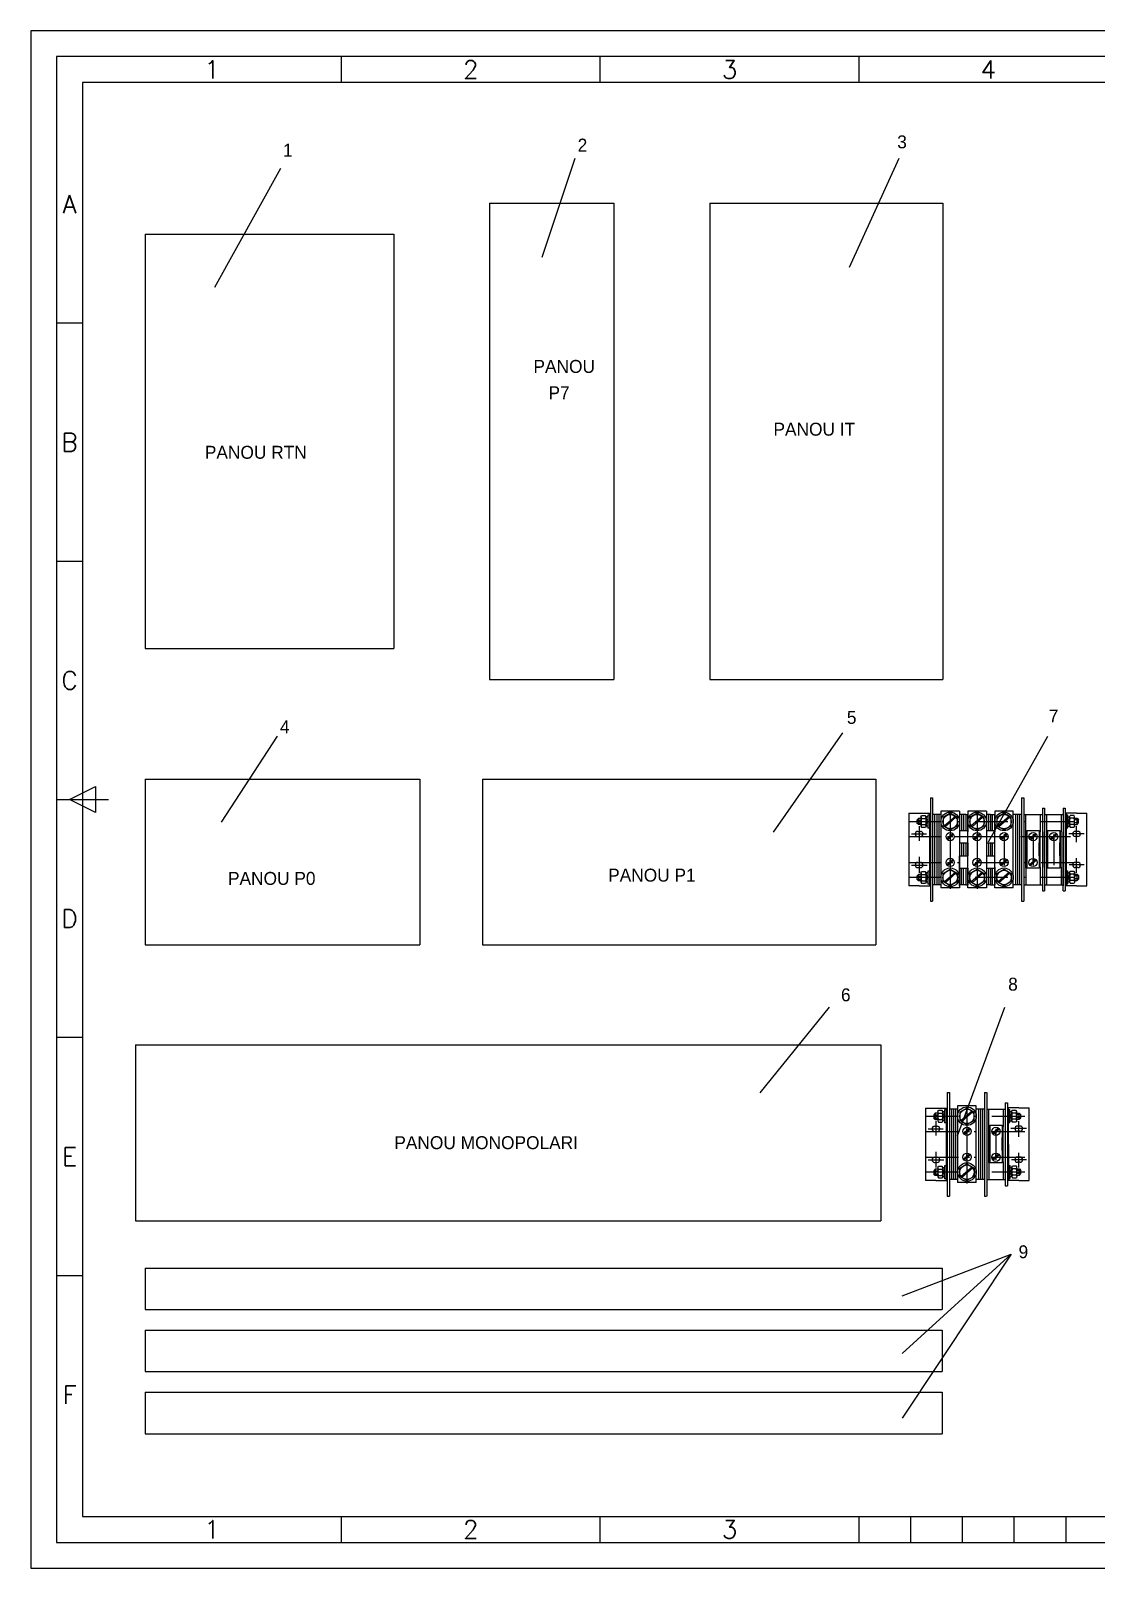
# Model space of a CAD drawing. Header units: millimetres. Extents: x 24 to 444, y 8 to 305.
# Drawn here: x 24.1 to 229.9, y 7.7 to 304.7 of the extents above; entities that cross this region are included whole.
import ezdxf
from ezdxf.enums import TextEntityAlignment as Align

# ---------------------------------------------------------------- set-up
doc = ezdxf.new("R2010")
doc.units = ezdxf.units.MM
doc.linetypes.add('DASHDOT2', pattern=[12.7, 6.35, -3.175, 0, -3.175])
doc.styles.add('ISO', font='SIMPLEX.shx')
doc.styles.add('ISOCP', font='SIMPLEX.SHX')

# ---------------------------------------------------------------- blocks, each defined once
blk = doc.blocks.new('a3')
at = {"color": 70}
for p, q in [((-360, 287), (-360, 292)), ((-310, 287), (-310, 292)), ((-260, 287), (-260, 292)), ((-410, 240.5), (-415, 240.5)), ((-410, 194.5), (-415, 194.5)), ((-415, 148.5), (-405, 148.5)), ((-412.5, 148.5), (-407.5, 151)), ((-407.5, 146), (-412.5, 148.5)), ((-407.5, 151), (-407.5, 146)), ((-410, 102.5), (-415, 102.5)), ((-410, 56.5), (-415, 56.5)), ((-360, 5), (-360, 10)), ((-310, 5), (-310, 10)), ((-260, 5), (-260, 10)), ((-250, 5), (-250, 10)), ((-240, 5), (-240, 10)), ((-230, 5), (-230, 10)), ((-220, 5), (-220, 10)), ((-260, 5), (-160, 5))]:
    blk.add_line(p, q, dxfattribs=at)
at = {"color": 240}
for points in [[(0, 297), (-420, 297), (-420, 0), (0, 0)], [(-5, 292), (-415, 292), (-415, 5), (-5, 5)]]:
    blk.add_lwpolyline(points, close=True, dxfattribs=at)
at = {"color": 70}
blk.add_lwpolyline([(-10, 287), (-410, 287), (-410, 10), (-10, 10)], close=True, dxfattribs=at)
at = {"color": 50}
for s, style, p in [('1', 'ISOCP', (-385, 289.5)), ('2', 'ISO', (-335, 289.5)), ('3', 'ISO', (-285, 289.5)), ('4', 'ISO', (-235, 289.5)), ('A', 'ISO', (-412.5, 263.5)), ('B', 'ISO', (-412.5, 217.5)), ('C', 'ISO', (-412.5, 171.5)), ('D', 'ISO', (-412.5, 125.5)), ('E', 'ISO', (-412.5, 79.5)), ('F', 'ISO', (-412.5, 33.5)), ('1', 'ISOCP', (-385, 7.5)), ('2', 'ISO', (-335, 7.5)), ('3', 'ISO', (-285, 7.5))]:
    blk.add_text(s, height=3.5, dxfattribs=dict(at, style=style)).set_placement(p, align=Align.MIDDLE)

msp = doc.modelspace()

# ---------------------------------------------------------------- linework, layer by layer
at = {"color": 1}
for p, q in [((122.87, 260.92), (129.25, 280.06)), ((182.26, 259), (191.84, 280.06)), ((59.64, 255.17), (72.42, 278.14)), ((60.92, 151.81), (71.78, 168.4)), ((167.57, 149.89), (180.98, 169.04)), ((209.11, 147.98), (220.58, 168.4)), ((197.91, 156.51), (197.91, 136.51)), ((197.91, 156.51), (198.31, 156.51)), ((198.31, 156.51), (198.31, 136.51)), ((215.51, 156.51), (215.51, 136.51)), ((215.51, 156.51), (215.91, 156.51)), ((215.92, 156.51), (215.92, 136.51)), ((219.52, 154.51), (219.52, 138.51)), ((219.52, 154.51), (219.93, 154.51)), ((219.93, 154.51), (219.93, 138.51)), ((223.53, 154.51), (223.53, 149.91)), ((223.53, 154.51), (223.93, 154.51)), ((223.93, 154.51), (223.93, 138.51)), ((193.71, 153.52), (193.71, 139.52)), ((193.71, 153.52), (197.91, 153.52)), ((195.6, 152.52), (195.3, 152.22)), ((195.3, 152.22), (195.3, 151.62)), ((195.3, 152.22), (196.07, 152.22)), ((195.6, 151.32), (195.3, 151.62)), ((195.3, 151.62), (196.07, 151.62)), ((196.07, 152.52), (195.6, 152.52)), ((195.6, 152.52), (195.6, 151.32)), ((196.07, 152.81), (196.19, 153.02)), ((196.07, 152.81), (196.07, 151.02)), ((196.95, 153.02), (196.19, 153.02)), ((196.19, 152.52), (196.95, 152.52)), ((197.07, 152.81), (196.95, 153.02)), ((197.07, 152.81), (197.07, 151.03)), ((197.07, 152.81), (197.07, 151.02)), ((197.39, 152.81), (197.07, 152.81)), ((197.07, 152.05), (197.39, 152.37)), ((197.07, 151.49), (197.39, 151.81)), ((197.39, 153.17), (197.39, 150.67)), ((197.71, 153.17), (197.39, 153.17)), ((197.39, 152.81), (197.39, 151.03)), ((197.71, 153.52), (197.71, 139.52)), ((197.71, 153.17), (197.71, 150.67)), ((197.91, 153.52), (197.91, 139.52)), ((198.71, 153.31), (198.31, 153.31)), ((198.71, 153.31), (198.71, 139.71)), ((199.11, 153.31), (198.71, 153.31)), ((199.11, 153.31), (199.11, 139.71)), ((199.51, 153.31), (199.11, 153.31)), ((199.51, 153.31), (199.51, 139.71)), ((199.91, 153.31), (199.51, 153.31)), ((203.51, 153.91), (199.91, 153.91)), ((199.91, 153.91), (199.91, 147.71)), ((199.91, 153.51), (199.91, 139.51)), ((202.71, 152.9), (200.59, 151.08)), ((202.82, 152.77), (200.74, 150.91)), ((201.71, 153.75), (201.71, 138.95)), ((203.51, 153.91), (203.51, 139.11)), ((203.51, 153.51), (203.51, 147.71)), ((204.71, 153.31), (203.51, 153.31)), ((203.91, 153.31), (203.91, 150.22)), ((204.31, 153.31), (204.31, 150.22)), ((204.71, 153.31), (205.11, 153.31)), ((204.71, 153.31), (204.71, 150.22)), ((208.71, 153.91), (205.11, 153.91)), ((205.11, 153.91), (205.11, 149.91)), ((205.11, 153.31), (205.11, 150.22)), ((205.11, 149.91), (205.11, 153.31)), ((207.91, 152.9), (205.79, 151.08)), ((208.02, 152.77), (205.94, 150.91)), ((206.91, 153.75), (206.91, 138.95)), ((208.71, 153.91), (208.71, 139.11)), ((209.51, 153.31), (208.71, 153.31)), ((209.11, 153.31), (209.11, 150.22)), ((209.51, 153.31), (209.51, 150.22)), ((209.51, 153.31), (210.31, 153.31)), ((209.91, 150.22), (209.91, 153.31)), ((213.91, 153.91), (210.31, 153.91)), ((210.31, 153.91), (210.31, 149.91)), ((210.31, 149.91), (210.31, 153.31)), ((213.11, 152.9), (210.99, 151.08)), ((213.22, 152.77), (211.14, 150.91)), ((213.91, 139.11), (213.91, 153.91)), ((215.51, 153.31), (213.91, 153.31)), ((214.31, 153.31), (214.31, 139.71)), ((214.71, 153.31), (214.71, 139.71)), ((215.11, 153.31), (215.11, 139.71)), ((215.11, 153.31), (215.11, 139.71)), ((215.51, 153.31), (215.51, 139.71)), ((215.92, 153.31), (219.52, 153.31)), ((216.32, 150.21), (216.32, 153.31)), ((219.12, 153.31), (219.12, 149.91)), ((219.52, 153.31), (219.52, 139.71)), ((219.93, 153.31), (223.53, 153.31)), ((219.93, 153.31), (219.93, 149.91)), ((220.33, 153.31), (220.33, 139.71)), ((223.13, 153.31), (223.13, 149.91)), ((223.53, 153.31), (223.53, 139.71)), ((224.11, 153.53), (223.93, 153.53)), ((226.13, 153.53), (224.11, 153.53)), ((224.11, 153.53), (224.12, 139.53)), ((224.11, 153.53), (224.12, 139.53)), ((224.11, 153.2), (224.43, 153.2)), ((224.43, 150.7), (224.43, 153.2)), ((224.43, 152.84), (224.75, 152.84)), ((224.43, 151.06), (224.43, 152.84)), ((224.75, 152.38), (224.43, 152.06)), ((224.75, 151.82), (224.43, 151.5)), ((224.75, 152.85), (224.87, 153.06)), ((224.75, 151.05), (224.75, 152.85)), ((224.75, 151.06), (224.75, 152.84)), ((225.64, 153.06), (224.87, 153.06)), ((225.64, 152.55), (224.87, 152.55)), ((225.75, 152.85), (225.64, 153.06)), ((225.75, 151.05), (225.75, 152.85)), ((225.75, 152.55), (226.23, 152.55)), ((226.53, 152.25), (225.75, 152.25)), ((226.53, 151.65), (225.75, 151.65)), ((226.13, 153.53), (228.13, 153.53)), ((226.23, 152.55), (226.53, 152.25)), ((226.23, 151.35), (226.23, 152.55)), ((226.23, 151.35), (226.53, 151.65)), ((226.53, 151.65), (226.53, 152.25)), ((228.13, 139.53), (228.13, 153.53)), ((194.22, 149.52), (197.14, 149.52)), ((195.46, 150.02), (195.96, 150.02)), ((195.46, 149.02), (195.96, 149.02)), ((196.07, 151.32), (195.6, 151.32)), ((195.71, 151.03), (195.71, 148.18)), ((196.07, 151.02), (196.19, 150.81)), ((196.19, 151.32), (196.95, 151.32)), ((196.19, 150.81), (196.95, 150.81)), ((197.07, 151.02), (196.95, 150.81)), ((197.39, 151.03), (197.07, 151.03)), ((197.71, 150.67), (197.39, 150.67)), ((202.25, 149.6), (201.05, 148.57)), ((202.37, 149.46), (201.19, 148.41)), ((201.21, 149.01), (202.21, 149.01)), ((201.71, 148.51), (201.71, 149.51)), ((203.55, 150.22), (204.71, 150.22)), ((204.71, 150.22), (205.11, 150.22)), ((205.11, 143.11), (205.11, 149.91)), ((207.45, 149.6), (206.25, 148.57)), ((207.57, 149.46), (206.39, 148.41)), ((206.91, 148.51), (206.91, 149.51)), ((208.75, 150.22), (209.91, 150.22)), ((209.91, 150.22), (210.31, 150.22)), ((210.31, 143.11), (210.31, 149.91)), ((212.65, 149.6), (211.45, 148.57)), ((212.77, 149.46), (211.59, 148.41)), ((212.11, 149.51), (212.11, 143.51)), ((212.11, 148.21), (212.11, 149.21)), ((216.31, 142.91), (216.31, 150.21)), ((216.51, 150.21), (216.51, 142.91)), ((216.51, 150.21), (218.91, 150.21)), ((218.26, 149.6), (217.06, 148.57)), ((218.38, 149.46), (217.2, 148.41)), ((217.72, 149.51), (217.72, 143.51)), ((217.72, 148.21), (217.72, 149.21)), ((218.91, 150.21), (218.91, 142.91)), ((219.12, 143.11), (219.12, 149.91)), ((219.93, 143.11), (219.93, 149.91)), ((220.52, 150.21), (222.92, 150.21)), ((220.52, 150.21), (220.52, 142.91)), ((222.26, 149.6), (221.07, 148.57)), ((222.39, 149.46), (221.21, 148.41)), ((221.73, 149.51), (221.73, 143.51)), ((221.73, 148.21), (221.73, 149.21)), ((222.92, 150.21), (222.92, 142.91)), ((223.13, 143.11), (223.13, 149.91)), ((223.53, 143.11), (223.53, 149.91)), ((224.11, 150.7), (224.43, 150.7)), ((224.43, 151.06), (224.75, 151.06)), ((227.61, 149.53), (224.6, 149.53)), ((224.75, 151.05), (224.87, 150.85)), ((225.64, 151.35), (224.87, 151.35)), ((224.87, 150.85), (225.64, 150.85)), ((225.75, 151.05), (225.64, 150.85)), ((225.76, 151.35), (226.23, 151.35)), ((226.38, 150.03), (225.88, 150.03)), ((226.38, 149.03), (225.88, 149.03)), ((226.13, 147.96), (226.13, 151)), ((199.91, 147.71), (199.91, 145.31)), ((203.51, 147.82), (205.11, 147.82)), ((203.51, 147.71), (203.51, 145.31)), ((203.91, 147.82), (203.91, 147.71)), ((203.91, 147.71), (203.91, 145.31)), ((204.31, 147.82), (204.31, 147.71)), ((204.31, 147.71), (204.31, 145.31)), ((204.71, 147.82), (204.71, 145.31)), ((205.11, 147.82), (205.11, 145.31)), ((208.71, 147.82), (210.31, 147.82)), ((209.11, 147.82), (209.11, 145.31)), ((209.51, 147.82), (209.51, 145.31)), ((209.91, 145.31), (209.91, 147.82)), ((209.91, 145.31), (209.91, 147.71)), ((218.91, 145.28), (218.91, 147.8)), ((222.92, 145.28), (222.92, 147.8)), ((194.23, 143.52), (197.24, 143.52)), ((195.46, 144.02), (195.96, 144.02)), ((195.46, 143.02), (195.96, 143.02)), ((195.71, 145.08), (195.71, 142.04)), ((199.91, 145.31), (199.91, 139.11)), ((202.25, 144.6), (201.05, 143.58)), ((202.37, 144.46), (201.19, 143.42)), ((201.21, 144.02), (202.21, 144.02)), ((201.71, 143.52), (201.71, 144.52)), ((203.51, 139.51), (203.51, 145.31)), ((203.51, 145.31), (205.11, 145.31)), ((203.51, 142.91), (204.71, 142.91)), ((203.91, 139.71), (203.91, 142.91)), ((204.31, 139.71), (204.31, 142.91)), ((204.71, 142.91), (204.71, 139.71)), ((204.71, 142.91), (205.11, 142.91)), ((205.11, 139.11), (205.11, 143.11)), ((205.11, 142.91), (205.11, 139.71)), ((207.45, 144.6), (206.25, 143.58)), ((207.57, 144.46), (206.39, 143.42)), ((206.91, 143.52), (206.91, 144.52)), ((208.71, 145.31), (210.31, 145.31)), ((208.71, 142.91), (209.91, 142.91)), ((209.11, 142.91), (209.11, 139.71)), ((209.51, 142.91), (209.51, 139.71)), ((209.91, 139.71), (209.91, 142.91)), ((209.91, 142.91), (210.31, 142.91)), ((210.31, 139.11), (210.31, 143.11)), ((210.31, 143.11), (210.31, 139.71)), ((212.65, 144.6), (211.45, 143.57)), ((212.77, 144.46), (211.59, 143.41)), ((212.11, 143.81), (212.11, 144.81)), ((215.11, 145.31), (215.11, 139.71)), ((216.32, 142.91), (216.32, 139.71)), ((218.91, 142.91), (216.51, 142.91)), ((218.25, 144.6), (217.05, 143.58)), ((218.37, 144.46), (217.19, 143.41)), ((217.72, 143.81), (217.72, 144.81)), ((219.12, 143.11), (219.12, 139.71)), ((219.12, 143.11), (219.12, 143.11)), ((219.93, 143.11), (219.93, 139.71)), ((222.92, 142.91), (220.52, 142.91)), ((223.13, 143.11), (223.13, 139.71)), ((223.53, 143.11), (223.53, 139.51)), ((223.53, 138.51), (223.53, 143.11)), ((227.62, 143.53), (224.7, 143.53)), ((226.38, 144.03), (225.88, 144.03)), ((226.38, 143.03), (225.88, 143.03)), ((226.13, 142.01), (226.13, 144.86)), ((195.6, 141.7), (195.3, 141.4)), ((195.3, 141.4), (196.07, 141.4)), ((195.3, 141.4), (195.3, 140.8)), ((195.6, 140.5), (195.3, 140.8)), ((195.3, 140.8), (196.07, 140.8)), ((195.6, 141.7), (195.6, 140.5)), ((196.07, 141.7), (195.6, 141.7)), ((196.07, 140.5), (195.6, 140.5)), ((196.07, 142), (196.19, 142.21)), ((196.07, 142), (196.07, 140.2)), ((196.07, 140.2), (196.19, 140)), ((196.95, 142.21), (196.19, 142.21)), ((196.19, 141.7), (196.95, 141.7)), ((196.19, 140.5), (196.95, 140.5)), ((196.19, 140), (196.95, 140)), ((197.07, 142), (196.95, 142.21)), ((197.07, 140.2), (196.95, 140)), ((197.07, 142), (197.07, 140.2)), ((197.07, 141.99), (197.07, 140.22)), ((197.39, 141.99), (197.07, 141.99)), ((197.07, 141.24), (197.39, 141.56)), ((197.07, 140.67), (197.39, 140.99)), ((197.39, 140.22), (197.07, 140.22)), ((197.39, 142.35), (197.39, 139.85)), ((197.71, 142.35), (197.39, 142.35)), ((197.39, 141.99), (197.39, 140.22)), ((197.71, 139.85), (197.39, 139.85)), ((198.71, 139.71), (198.31, 139.71)), ((199.11, 139.71), (198.71, 139.71)), ((199.51, 139.71), (199.11, 139.71)), ((199.91, 139.71), (199.51, 139.71)), ((202.71, 142.1), (200.59, 140.28)), ((202.82, 141.97), (200.74, 140.11)), ((203.91, 139.71), (203.51, 139.71)), ((204.31, 139.71), (203.91, 139.71)), ((204.71, 139.71), (204.31, 139.71)), ((204.71, 139.71), (205.11, 139.71)), ((207.91, 142.1), (205.79, 140.28)), ((208.02, 141.97), (205.94, 140.11)), ((209.51, 139.71), (208.71, 139.71)), ((209.51, 139.71), (209.91, 139.71)), ((209.91, 139.71), (210.31, 139.71)), ((213.11, 142.1), (210.99, 140.28)), ((213.22, 141.97), (211.14, 140.11)), ((215.51, 139.71), (213.91, 139.71)), ((215.92, 139.71), (219.52, 139.71)), ((219.93, 139.71), (223.53, 139.71)), ((224.14, 142.41), (224.46, 142.41)), ((224.14, 139.91), (224.46, 139.91)), ((224.46, 139.91), (224.46, 142.41)), ((224.46, 142.04), (224.78, 142.04)), ((224.46, 140.27), (224.46, 142.04)), ((224.78, 141.59), (224.46, 141.27)), ((224.78, 141.02), (224.46, 140.7)), ((224.46, 140.27), (224.78, 140.27)), ((224.78, 142.06), (224.89, 142.26)), ((224.78, 140.26), (224.78, 142.06)), ((224.78, 140.27), (224.78, 142.04)), ((224.78, 140.26), (224.89, 140.05)), ((225.66, 142.26), (224.89, 142.26)), ((225.66, 141.76), (224.89, 141.76)), ((225.66, 140.56), (224.89, 140.56)), ((224.89, 140.05), (225.66, 140.05)), ((225.78, 142.06), (225.66, 142.26)), ((225.78, 140.26), (225.66, 140.05)), ((225.78, 140.26), (225.78, 142.06)), ((225.78, 141.76), (226.25, 141.76)), ((226.55, 141.46), (225.78, 141.46)), ((226.55, 140.86), (225.78, 140.86)), ((225.78, 140.56), (226.25, 140.56)), ((226.25, 141.76), (226.55, 141.46)), ((226.25, 140.56), (226.25, 141.76)), ((226.25, 140.56), (226.55, 140.86)), ((226.55, 140.86), (226.55, 141.46)), ((195.71, 139.52), (193.71, 139.52)), ((195.71, 139.52), (197.91, 139.52)), ((203.51, 139.11), (199.91, 139.11)), ((208.71, 139.11), (205.11, 139.11)), ((213.91, 139.11), (210.31, 139.11)), ((219.52, 138.51), (219.93, 138.51)), ((223.53, 138.51), (223.93, 138.51)), ((224.12, 139.53), (223.93, 139.53)), ((226.13, 139.53), (224.12, 139.53)), ((226.13, 139.53), (228.13, 139.53)), ((197.91, 136.51), (198.31, 136.51)), ((215.51, 136.51), (215.91, 136.51)), ((165.02, 99.49), (178.43, 116.08)), ((203.15, 91.19), (212.28, 116.08)), ((201.15, 99.58), (201.15, 79.58)), ((201.15, 99.58), (201.55, 99.58)), ((201.55, 99.58), (201.55, 79.58)), ((208.35, 99.58), (208.35, 79.58)), ((208.35, 99.58), (208.75, 99.58)), ((208.76, 99.58), (208.76, 79.58)), ((196.95, 96.58), (196.95, 82.58)), ((196.95, 96.58), (201.15, 96.58)), ((198.83, 95.59), (198.53, 95.29)), ((198.53, 95.29), (199.31, 95.29)), ((198.53, 95.29), (198.53, 94.69)), ((198.83, 95.59), (198.83, 94.39)), ((199.31, 95.59), (198.83, 95.59)), ((199.31, 95.88), (199.43, 96.09)), ((199.31, 95.88), (199.31, 94.08)), ((200.19, 96.09), (199.43, 96.09)), ((199.43, 95.58), (200.19, 95.58)), ((200.31, 95.88), (200.19, 96.09)), ((200.31, 95.88), (200.31, 94.08)), ((200.31, 95.87), (200.31, 94.1)), ((200.63, 95.87), (200.31, 95.87)), ((200.31, 95.12), (200.63, 95.44)), ((200.63, 96.24), (200.63, 93.74)), ((200.95, 96.24), (200.63, 96.24)), ((200.63, 95.87), (200.63, 94.1)), ((200.95, 96.58), (200.95, 82.58)), ((200.95, 96.24), (200.95, 93.74)), ((201.15, 96.58), (201.15, 82.58)), ((201.95, 96.38), (201.55, 96.38)), ((201.95, 96.38), (201.95, 82.78)), ((202.35, 96.38), (201.95, 96.38)), ((202.35, 96.38), (202.35, 82.78)), ((202.75, 96.38), (202.35, 96.38)), ((202.75, 96.38), (202.75, 82.78)), ((203.15, 96.38), (202.75, 96.38)), ((203.15, 96.98), (203.15, 90.78)), ((206.75, 96.98), (203.15, 96.98)), ((203.15, 96.58), (203.15, 82.58)), ((205.94, 95.97), (203.82, 94.15)), ((206.06, 95.84), (203.97, 93.98)), ((204.95, 96.82), (204.95, 82.02)), ((206.75, 82.18), (206.75, 96.98)), ((208.35, 96.38), (206.75, 96.38)), ((207.15, 96.38), (207.15, 82.78)), ((207.55, 96.38), (207.55, 82.78)), ((207.95, 96.38), (207.95, 82.78)), ((207.95, 96.38), (207.95, 82.78)), ((208.35, 96.38), (208.35, 82.78)), ((208.76, 96.38), (212.36, 96.38)), ((209.16, 93.28), (209.16, 96.38)), ((211.96, 96.38), (211.96, 92.98)), ((212.36, 97.58), (212.36, 81.58)), ((212.36, 97.58), (212.76, 97.58)), ((212.36, 96.38), (212.36, 82.78)), ((212.76, 97.58), (212.76, 81.58)), ((212.94, 96.6), (212.76, 96.6)), ((212.94, 96.6), (212.95, 82.6)), ((212.94, 96.6), (212.95, 82.6)), ((214.96, 96.6), (212.94, 96.6)), ((212.94, 96.27), (213.26, 96.27)), ((213.26, 93.77), (213.26, 96.27)), ((213.26, 94.13), (213.26, 95.91)), ((213.26, 95.91), (213.58, 95.91)), ((213.58, 95.45), (213.26, 95.13)), ((213.58, 95.92), (213.7, 96.13)), ((213.58, 94.12), (213.58, 95.92)), ((213.58, 94.13), (213.58, 95.91)), ((214.46, 96.13), (213.7, 96.13)), ((214.46, 95.62), (213.7, 95.62)), ((214.58, 95.92), (214.46, 96.13)), ((214.58, 94.12), (214.58, 95.92)), ((214.58, 95.62), (215.06, 95.62)), ((215.36, 95.32), (214.58, 95.32)), ((214.96, 96.6), (216.96, 96.6)), ((215.06, 94.42), (215.06, 95.62)), ((215.06, 95.62), (215.36, 95.32)), ((215.36, 94.72), (215.36, 95.32)), ((216.96, 82.6), (216.96, 96.6)), ((197.45, 92.58), (200.38, 92.58)), ((198.53, 94.69), (199.31, 94.69)), ((198.83, 94.39), (198.53, 94.69)), ((198.7, 93.08), (199.2, 93.08)), ((198.7, 92.08), (199.2, 92.08)), ((199.31, 94.39), (198.83, 94.39)), ((198.95, 94.1), (198.95, 91.25)), ((199.31, 94.08), (199.43, 93.88)), ((199.43, 94.38), (200.19, 94.38)), ((199.43, 93.88), (200.19, 93.88)), ((200.31, 94.08), (200.19, 93.88)), ((200.31, 94.55), (200.63, 94.87)), ((200.63, 94.1), (200.31, 94.1)), ((200.95, 93.74), (200.63, 93.74)), ((205.49, 92.67), (204.29, 91.64)), ((205.61, 92.53), (204.43, 91.48)), ((204.45, 92.08), (205.45, 92.08)), ((204.95, 91.58), (204.95, 92.58)), ((209.15, 85.98), (209.15, 93.28)), ((209.35, 93.28), (209.35, 85.98)), ((209.35, 93.28), (211.75, 93.28)), ((211.09, 92.67), (209.89, 91.64)), ((211.22, 92.53), (210.03, 91.48)), ((210.56, 92.58), (210.56, 86.58)), ((210.56, 91.28), (210.56, 92.28)), ((211.75, 93.28), (211.75, 85.98)), ((211.96, 86.18), (211.96, 92.98)), ((212.94, 93.77), (213.26, 93.77)), ((213.58, 94.89), (213.26, 94.57)), ((213.26, 94.13), (213.58, 94.13)), ((216.43, 92.6), (213.43, 92.6)), ((213.58, 94.12), (213.7, 93.92)), ((214.46, 94.42), (213.7, 94.42)), ((213.7, 93.92), (214.46, 93.92)), ((214.58, 94.12), (214.46, 93.92)), ((215.36, 94.72), (214.58, 94.72)), ((214.58, 94.42), (215.06, 94.42)), ((215.21, 93.1), (214.71, 93.1)), ((215.21, 92.1), (214.71, 92.1)), ((214.96, 91.03), (214.96, 94.07)), ((215.06, 94.42), (215.36, 94.72)), ((203.15, 90.78), (203.15, 88.38)), ((211.75, 88.35), (211.75, 90.87)), ((197.47, 86.58), (200.47, 86.58)), ((198.7, 87.08), (199.2, 87.08)), ((198.95, 88.15), (198.95, 85.11)), ((203.15, 88.38), (203.15, 82.18)), ((205.48, 87.67), (204.28, 86.65)), ((205.6, 87.53), (204.42, 86.49)), ((204.45, 87.09), (205.45, 87.09)), ((204.95, 86.59), (204.95, 87.59)), ((207.95, 88.38), (207.95, 82.78)), ((211.09, 87.67), (209.89, 86.64)), ((211.21, 87.53), (210.03, 86.48)), ((210.56, 86.88), (210.56, 87.88)), ((211.96, 86.18), (211.96, 82.78)), ((211.96, 86.18), (211.96, 86.18)), ((216.45, 86.6), (213.53, 86.6)), ((215.21, 87.1), (214.71, 87.1)), ((214.96, 85.08), (214.96, 87.93)), ((198.83, 84.77), (198.53, 84.47)), ((198.53, 84.47), (199.31, 84.47)), ((198.53, 84.47), (198.53, 83.87)), ((198.53, 83.87), (199.31, 83.87)), ((198.83, 83.57), (198.53, 83.87)), ((198.7, 86.08), (199.2, 86.08)), ((198.83, 84.77), (198.83, 83.57)), ((199.31, 84.77), (198.83, 84.77)), ((199.31, 83.57), (198.83, 83.57)), ((199.31, 85.07), (199.43, 85.27)), ((199.31, 85.07), (199.31, 83.27)), ((199.31, 83.27), (199.43, 83.07)), ((200.19, 85.27), (199.43, 85.27)), ((199.43, 84.77), (200.19, 84.77)), ((199.43, 83.57), (200.19, 83.57)), ((200.31, 85.07), (200.19, 85.27)), ((200.31, 83.27), (200.19, 83.07)), ((200.31, 85.07), (200.31, 83.27)), ((200.31, 85.06), (200.31, 83.28)), ((200.63, 85.06), (200.31, 85.06)), ((200.31, 84.31), (200.63, 84.63)), ((200.31, 83.74), (200.63, 84.06)), ((200.63, 83.28), (200.31, 83.28)), ((200.63, 85.42), (200.63, 82.92)), ((200.95, 85.42), (200.63, 85.42)), ((200.63, 85.06), (200.63, 83.28)), ((205.94, 85.17), (203.82, 83.35)), ((206.06, 85.04), (203.97, 83.18)), ((209.16, 85.98), (209.16, 82.78)), ((211.75, 85.98), (209.35, 85.98)), ((212.96, 85.48), (213.28, 85.48)), ((213.28, 82.98), (213.28, 85.48)), ((213.28, 83.34), (213.28, 85.11)), ((213.28, 85.11), (213.6, 85.11)), ((213.6, 84.66), (213.28, 84.34)), ((213.6, 84.09), (213.28, 83.77)), ((213.28, 83.34), (213.6, 83.34)), ((213.6, 85.13), (213.72, 85.33)), ((213.6, 83.33), (213.6, 85.13)), ((213.6, 83.34), (213.6, 85.11)), ((213.6, 83.33), (213.72, 83.12)), ((214.49, 85.33), (213.72, 85.33)), ((214.49, 84.83), (213.72, 84.83)), ((214.49, 83.63), (213.72, 83.63)), ((214.6, 85.13), (214.49, 85.33)), ((214.6, 83.33), (214.49, 83.12)), ((214.6, 83.33), (214.6, 85.13)), ((214.6, 84.83), (215.08, 84.83)), ((215.38, 84.53), (214.6, 84.53)), ((215.38, 83.93), (214.61, 83.93)), ((214.61, 83.63), (215.08, 83.63)), ((215.21, 86.1), (214.71, 86.1)), ((215.08, 83.63), (215.08, 84.83)), ((215.08, 84.83), (215.38, 84.53)), ((215.08, 83.63), (215.38, 83.93)), ((215.38, 83.93), (215.38, 84.53)), ((198.95, 82.58), (196.95, 82.58)), ((198.95, 82.58), (201.15, 82.58)), ((199.43, 83.07), (200.19, 83.07)), ((200.95, 82.92), (200.63, 82.92)), ((201.95, 82.78), (201.55, 82.78)), ((202.35, 82.78), (201.95, 82.78)), ((202.75, 82.78), (202.35, 82.78)), ((203.15, 82.78), (202.75, 82.78)), ((206.75, 82.18), (203.15, 82.18)), ((208.35, 82.78), (206.75, 82.78)), ((208.76, 82.78), (212.36, 82.78)), ((212.36, 81.58), (212.76, 81.58)), ((212.95, 82.6), (212.76, 82.6)), ((214.96, 82.6), (212.95, 82.6)), ((212.96, 82.98), (213.28, 82.98)), ((213.72, 83.12), (214.49, 83.12)), ((214.96, 82.6), (216.96, 82.6)), ((201.15, 79.58), (201.55, 79.58)), ((208.35, 79.58), (208.75, 79.58)), ((192.45, 60.33), (213.52, 68.33)), ((213.52, 68.33), (192.45, 49.16)), ((213.52, 68.33), (192.45, 36.7))]:
    msp.add_line(p, q, dxfattribs=at)
at = {"color": 2}
for p, q in [((112.75, 271.38), (112.75, 179.38)), ((112.75, 271.38), (136.75, 271.38)), ((136.75, 271.38), (136.75, 179.38)), ((155.27, 271.38), (155.27, 179.38)), ((155.27, 271.38), (200.27, 271.38)), ((200.27, 271.38), (200.27, 179.38)), ((46.23, 265.38), (94.23, 265.38)), ((46.23, 265.38), (46.23, 185.38)), ((94.23, 265.38), (94.23, 185.38)), ((46.23, 185.38), (94.23, 185.38)), ((112.75, 179.38), (136.75, 179.38)), ((155.27, 179.38), (200.27, 179.38)), ((46.23, 160.1), (99.23, 160.1)), ((46.23, 160.1), (46.23, 128.1)), ((99.23, 160.1), (99.23, 128.1)), ((111.37, 160.1), (111.37, 128.1)), ((111.37, 160.1), (187.37, 160.1)), ((187.37, 160.1), (187.37, 128.1)), ((46.23, 128.1), (99.23, 128.1)), ((111.37, 128.1), (187.37, 128.1)), ((44.32, 108.82), (188.32, 108.82)), ((44.32, 108.82), (44.32, 74.82)), ((188.32, 108.82), (188.32, 74.82)), ((44.32, 74.82), (188.32, 74.82)), ((46.23, 65.67), (200.14, 65.67)), ((46.23, 65.67), (46.23, 57.67)), ((200.14, 65.67), (200.14, 57.67)), ((46.23, 57.67), (200.14, 57.67)), ((46.23, 53.67), (200.14, 53.67)), ((46.23, 53.67), (46.23, 45.67)), ((200.14, 53.67), (200.14, 45.67)), ((46.23, 45.67), (200.14, 45.67)), ((46.23, 41.67), (200.14, 41.67)), ((46.23, 41.67), (46.23, 33.67)), ((200.14, 41.67), (200.14, 33.67)), ((46.23, 33.67), (200.14, 33.67))]:
    msp.add_line(p, q, dxfattribs=at)
at = {"color": 1, "linetype": 'DASHDOT2'}
for p, q in [((193.71, 151.95), (228.13, 151.95)), ((193.71, 149.01), (224.93, 149.01)), ((202.54, 149.01), (228.13, 149.01)), ((193.71, 144.04), (228.26, 144.04)), ((193.71, 141.16), (228.13, 141.16)), ((196.95, 95.02), (216.96, 95.02)), ((196.95, 92.08), (216.96, 92.08)), ((196.95, 92.08), (213.76, 92.08)), ((196.95, 87.11), (217.09, 87.11)), ((196.95, 84.23), (216.96, 84.23))]:
    msp.add_line(p, q, dxfattribs=at)
at = {"color": 1}
for points in [[(200.33, 151.11), (201.71, 150.31), (203.1, 151.11), (203.1, 152.71), (201.71, 153.51), (200.33, 152.71)], [(205.53, 151.11), (206.91, 150.31), (208.3, 151.11), (208.3, 152.71), (206.91, 153.51), (205.53, 152.71)], [(210.73, 151.11), (212.11, 150.31), (213.5, 151.11), (213.5, 152.71), (212.11, 153.51), (210.73, 152.71)], [(200.33, 141.91), (201.71, 142.71), (203.1, 141.91), (203.1, 140.31), (201.71, 139.51), (200.33, 140.31)], [(205.53, 141.91), (206.91, 142.71), (208.3, 141.91), (208.3, 140.31), (206.91, 139.51), (205.53, 140.31)], [(210.73, 141.91), (212.11, 142.71), (213.5, 141.91), (213.5, 140.31), (212.11, 139.51), (210.73, 140.31)], [(203.56, 94.18), (204.95, 93.38), (206.33, 94.18), (206.33, 95.78), (204.95, 96.58), (203.56, 95.78)], [(203.56, 84.98), (204.95, 85.78), (206.33, 84.98), (206.33, 83.38), (204.95, 82.58), (203.56, 83.38)]]:
    msp.add_lwpolyline(points, close=True, dxfattribs=at)
for centre, radius in [((201.71, 151.94), 1.8), ((201.71, 151.91), 1.4), ((206.91, 151.94), 1.8), ((206.91, 151.91), 1.4), ((212.11, 151.94), 1.8), ((212.11, 151.91), 1.4), ((201.71, 149.01), 0.8), ((206.91, 149.01), 0.8), ((212.11, 149.01), 0.8), ((217.72, 149.01), 0.8), ((221.72, 149.01), 0.8), ((201.71, 141.15), 1.8), ((201.71, 144.02), 0.8), ((206.91, 141.15), 1.8), ((206.91, 144.02), 0.8), ((212.11, 141.15), 1.8), ((212.11, 144.01), 0.8), ((217.72, 144.01), 0.8), ((201.71, 141.11), 1.4), ((206.91, 141.11), 1.4), ((212.11, 141.11), 1.4), ((204.94, 95.01), 1.8), ((204.95, 94.98), 1.4), ((204.95, 92.08), 0.8), ((210.55, 92.08), 0.8), ((204.95, 87.09), 0.8), ((210.55, 87.08), 0.8), ((204.95, 84.21), 1.8), ((204.95, 84.18), 1.4)]:
    msp.add_circle(centre, radius, dxfattribs=at)
for centre, radius, start, end in [((196.93, 152.98), 0.868, 190.8685, 212.2265), ((197.66, 151.92), 1.58, 157.7138, 202.2862), ((196.22, 152.98), 0.868, 327.7735, 349.1315), ((195.49, 151.92), 1.58, 337.7138, 22.2862), ((225.61, 153.02), 0.868, 190.8685, 212.2265), ((226.34, 151.95), 1.58, 157.7138, 202.2862), ((224.9, 153.02), 0.868, 327.7735, 349.1315), ((224.17, 151.95), 1.58, 337.7138, 22.2862), ((195.46, 149.52), 0.5, 90, 270), ((195.96, 149.52), 0.5, 270, 90), ((196.93, 150.85), 0.868, 147.7735, 169.1315), ((196.22, 150.85), 0.868, 10.8685, 32.2265), ((225.61, 150.89), 0.868, 147.7735, 169.1315), ((225.88, 149.53), 0.5, 90, 270), ((224.9, 150.89), 0.868, 10.8685, 32.2265), ((226.38, 149.53), 0.5, 270, 90), ((195.46, 143.52), 0.5, 90, 270), ((195.96, 143.52), 0.5, 270, 90), ((225.88, 143.53), 0.5, 90, 270), ((226.38, 143.53), 0.5, 270, 90), ((196.93, 142.16), 0.868, 190.8685, 212.2265), ((197.66, 141.1), 1.58, 157.7138, 202.2862), ((196.93, 140.04), 0.868, 147.7735, 169.1315), ((196.22, 142.16), 0.868, 327.7735, 349.1315), ((195.49, 141.1), 1.58, 337.7138, 22.2862), ((196.22, 140.04), 0.868, 10.8685, 32.2265), ((225.63, 142.22), 0.868, 190.8685, 212.2265), ((226.36, 141.16), 1.58, 157.7138, 202.2862), ((225.63, 140.1), 0.868, 147.7735, 169.1315), ((224.92, 142.22), 0.868, 327.7735, 349.1315), ((224.19, 141.16), 1.58, 337.7138, 22.2862), ((224.92, 140.1), 0.868, 10.8685, 32.2265), ((200.16, 96.05), 0.868, 190.8685, 212.2265), ((200.89, 94.98), 1.58, 157.7138, 202.2862), ((199.46, 96.05), 0.868, 327.7735, 349.1315), ((198.73, 94.98), 1.58, 337.7138, 22.2862), ((214.43, 96.08), 0.868, 190.8685, 212.2265), ((215.16, 95.02), 1.58, 157.7138, 202.2862), ((213.73, 96.08), 0.868, 327.7735, 349.1315), ((213, 95.02), 1.58, 337.7138, 22.2862), ((198.7, 92.58), 0.5, 90, 270), ((199.2, 92.58), 0.5, 270, 90), ((200.16, 93.92), 0.868, 147.7735, 169.1315), ((199.46, 93.92), 0.868, 10.8685, 32.2265), ((214.43, 93.96), 0.868, 147.7735, 169.1315), ((214.71, 92.6), 0.5, 90, 270), ((213.73, 93.96), 0.868, 10.8685, 32.2265), ((215.21, 92.6), 0.5, 270, 90), ((198.7, 86.58), 0.5, 90, 270), ((199.2, 86.58), 0.5, 270, 90), ((214.71, 86.6), 0.5, 90, 270), ((215.21, 86.6), 0.5, 270, 90), ((200.16, 85.23), 0.868, 190.8685, 212.2265), ((200.89, 84.17), 1.58, 157.7138, 202.2862), ((200.16, 83.11), 0.868, 147.7735, 169.1315), ((199.46, 85.23), 0.868, 327.7735, 349.1315), ((198.73, 84.17), 1.58, 337.7138, 22.2862), ((199.46, 83.11), 0.868, 10.8685, 32.2265), ((214.46, 85.29), 0.868, 190.8685, 212.2265), ((215.19, 84.23), 1.58, 157.7138, 202.2862), ((214.46, 83.16), 0.868, 147.7735, 169.1315), ((213.75, 85.29), 0.868, 327.7735, 349.1315), ((213.02, 84.23), 1.58, 337.7138, 22.2862), ((213.75, 83.16), 0.868, 10.8685, 32.2265)]:
    msp.add_arc(centre, radius, start, end, dxfattribs=at)

# ---------------------------------------------------------------- block references
msp.add_blockref('a3', (444.1, 7.68))

# ---------------------------------------------------------------- texts
for s, p in [('1', (72.82, 280.35)), ('2', (129.75, 281.34)), ('3', (191.48, 281.97)), ('5', (181.75, 170.79)), ('7', (220.76, 171.06)), ('4', (72.23, 168.96)), ('8', (212.91, 119.26)), ('6', (180.61, 117.2)), ('9', (214.92, 67.56))]:
    msp.add_text(s, height=2.5, dxfattribs=at).set_placement(p)
at = {"color": 2}
for s, p in [('PANOU ', (121.21, 238.59)), ('P7', (124.11, 233.5)), ('PANOU IT ', (167.57, 226.46)), ('PANOU RTN', (57.73, 222)), ('PANOU P1', (135.64, 140.32)), ('PANOU P0', (62.2, 139.69)), ('PANOU MONOPOLARI', (94.33, 88.64))]:
    msp.add_text(s, height=2.5, dxfattribs=at).set_placement(p)

doc.saveas('drawing.dxf')
